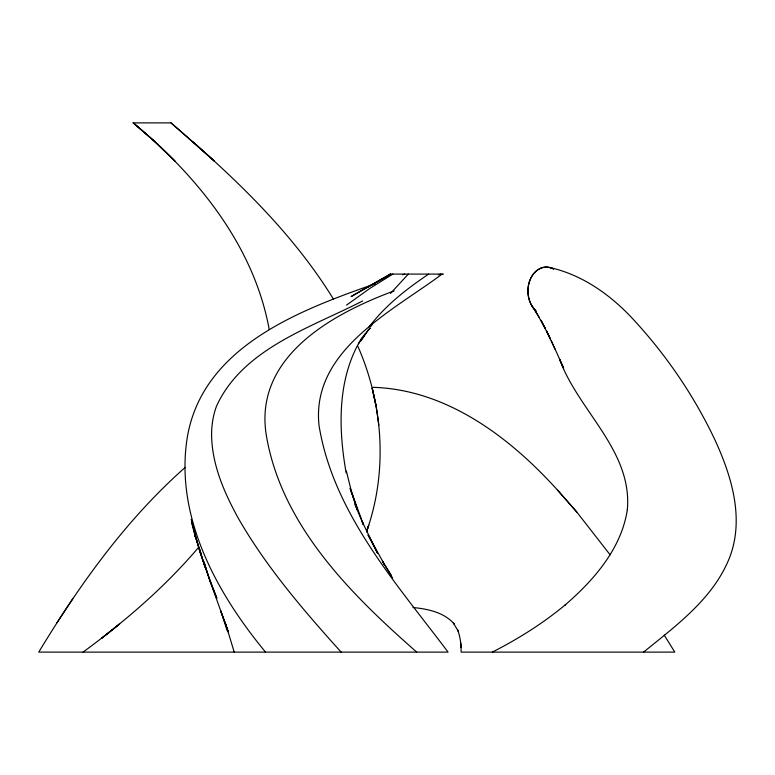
<?xml version="1.0" encoding="UTF-8"?>
<svg xmlns="http://www.w3.org/2000/svg" width="775" height="775" viewBox="0 0 775 775"><rect width="100%" height="100%" fill="white"/><g stroke="black" fill="none" stroke-linecap="round" stroke-linejoin="round"><path stroke-width="1.16" d="M366.488 531.795L368.706 525.256L366.517 531.795C387.887 471.81 383.373 404.288 357.866 346.309M361.954 337.687C337.057 377.909 338.229 427.877 346.144 472.905M185.254 467.354C125.976 519.715 79.544 584.796 38.75 652.114L448.066 652.114C396.345 583.226 333.211 513.341 319 425.301C311.211 350.503 392.005 311.531 442.108 274.088M361.034 340.845L368.638 329.375M56.924 622.78L72.743 598.794M358.515 343.742L365.228 333.928L363.107 336.602L370.285 327.903L367.873 330.537M370.692 326.556L372.068 324.677M369.113 326.982C385.214 305.563 406.613 288.92 428.701 274.088M198.594 547.373C164.872 587.14 125.017 621.337 83.051 652.114M390.552 293.425L408.299 274.088M643.56 652.114C676.575 625.289 713.523 598.377 729.653 557.409C744.727 517.962 731.29 475.056 714.327 438.582C694.022 396.083 667.323 356.636 635.558 321.877C612.676 296.399 583.769 275.173 549.901 267.549M346.483 305.147L369.975 288.329L392.838 274.088M390.193 274.088L351.085 296.583L390.648 274.088M367.224 287.428L388.236 275.832M492.358 652.114C518.339 638.823 543.236 623.245 565.663 604.51L565.149 604.965C594.008 580.029 621.443 548.593 627.353 509.601L627.343 509.688C632.507 450.566 578.412 411.06 559.637 359.387L563.619 368.067L551.364 340.835M362.71 300.913C310.659 327.728 242.953 348.624 216.583 405.974A112.152 83.855 47 0 0 211.594 433.467C211.527 463.867 224.12 492.542 238.555 518.678C266.629 567.494 303.616 610.419 341.145 652.114M394.126 290.896C331.816 313.904 252.815 357.44 266.513 436.48C282.119 526.157 351.085 594.522 416.747 652.114M438.369 274.883L440.655 274.088M375.1 283.815C299.353 310.203 203.244 346.648 187.434 436.48C174.259 516.092 216.438 592.72 265.534 652.114M402.593 274.805L404.792 274.088M333.473 299.179C291.342 230.524 231.667 174.966 171.004 122.886L133.232 122.886C197.247 176.041 254.016 245.723 269.225 329.588M390.019 274.088L443.474 274.088M372.853 387.316C446.768 389.476 509.795 437.323 557.419 489.994L576.745 511.984L610.138 554.842M412.968 607.493C427.713 608.995 443.998 612.211 454.179 623.962L453.433 623.139L458.141 631.024L457.647 630.036C461.619 639.627 461.338 655.243 460.747 642.988M171.004 122.886L214.355 161.084L193.062 141.99M557.419 489.994L576.745 511.984M532.018 306.009L539.051 317.188M392.605 578.102L382.501 561.342L391.278 575.283M664.223 635.093L674.792 652.114L461.125 652.114L461.067 647.057M382.501 561.342L384.313 564.316L368.028 534.886L377.628 553.398L362.157 521.633L363.417 524.588L350.116 488.366L357.256 509.737L351.22 490.623L346.367 471.064M534.682 309.506L545.077 328.203L541.057 320.317L550.318 338.927L546.54 330.799L554.997 349.234M354.882 504.38L363.417 524.588M227.269 630.869L220.72 610.826L228.315 631.945L209.047 578.305L203.98 561.894L210.015 581.153L216.864 598.271L204.271 564.946L199.291 548.681L205.53 568.007L199.853 551.819L191.289 519.357L195.881 538.577L201.355 554.929L195.058 535.496L195.881 538.577L191.473 522.263M234.224 652.114L225.118 622.092M376.243 406.759L372.165 388.139L376.224 406.759L378.83 425.301M536.193 310.949A23.909 18.367 90 0 1 530.061 279.862A23.909 18.367 90 0 1 553.214 268.847M534.547 309.351A23.909 18.367 -90 0 1 530.672 278.467A23.909 18.367 -90 0 1 553.612 269.061M119.573 624.001L101.893 638.058L119.573 624.001M155.291 141.99L133.242 122.886L155.291 141.99L174.956 161.084L155.233 141.99"/></g></svg>
